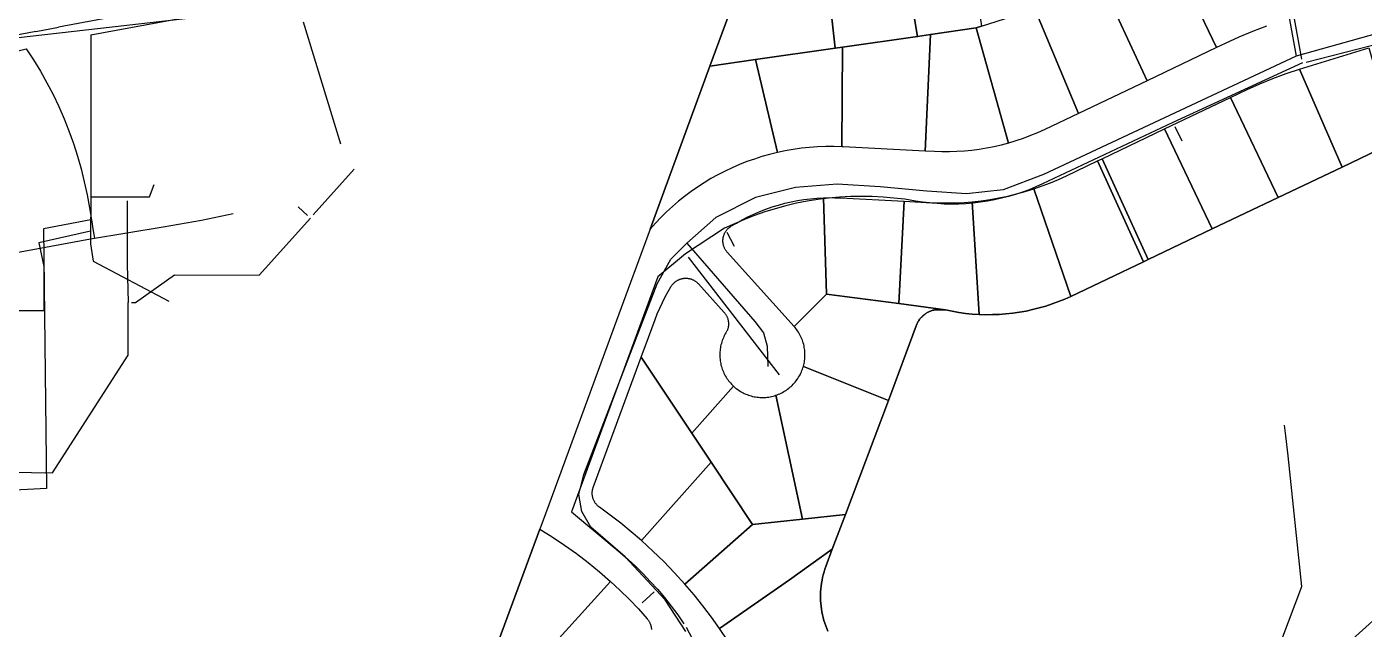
# Model space of a CAD drawing. Extents: x 1876309 to 1899261, y 443723 to 466661.
# Drawn here: x 1884044 to 1885614, y 454662 to 455369 of the extents above; entities that cross this region are included whole.
import ezdxf

# ---------------------------------------------------------------- set-up
doc = ezdxf.new("R2010")
doc.units = 0
doc.header["$MEASUREMENT"] = 0
for name, color, linetype in [('Parcels', 31, 'Continuous'), ('Roads', 7, 'Continuous'), ('Waterlines', 5, 'Continuous')]:
    doc.layers.add(name, color=color, linetype=linetype)

msp = doc.modelspace()

# ---------------------------------------------------------------- linework, layer by layer
at = {"layer": 'Parcels'}
for points in [[(1885001.3, 455345.6), (1884992.7, 455344.3), (1884974.4, 455509.6), (1885061, 455524.9), (1885089.4, 455358.2), (1885001.3, 455345.6)], [(1885104.5, 455360.4), (1885089.4, 455358.2), (1885061, 455524.9), (1885139.6, 455538.9), (1885164.5, 455370), (1885158.4, 455368.1), (1885104.5, 455360.4)], [(1884992.7, 455344.3), (1884899.4, 455330.9), (1884845.8, 455323.2), (1884910, 455498.1), (1884974.4, 455509.6), (1884992.7, 455344.3)], [(1885336.7, 455425.3), (1885393.4, 455443.4), (1885440.4, 455345.1), (1885358.7, 455306.2), (1885307.9, 455416), (1885336.7, 455425.3)], [(1885251.4, 455397.9), (1885307.9, 455416), (1885358.7, 455306.2), (1885278.3, 455267.8), (1885227, 455390.1), (1885251.4, 455397.9)], [(1885227, 455390.1), (1885278.3, 455267.8), (1885238.6, 455248.9), (1885230.3, 455245.1), (1885222, 455241.7), (1885213.5, 455238.5), (1885204.9, 455235.6), (1885196.2, 455232.9), (1885158.4, 455368.1), (1885164.5, 455370), (1885227, 455390.1)], [(1885104.5, 455360.4), (1885158.4, 455368.1), (1885196.2, 455232.9), (1885187.7, 455230.7), (1885179.2, 455228.7), (1885170.5, 455227), (1885161.8, 455225.5), (1885153.1, 455224.4), (1885144.4, 455223.5), (1885135.6, 455223), (1885126.8, 455222.7), (1885118, 455222.7), (1885109.2, 455223), (1885098.4, 455223.5), (1885104.5, 455360.4)], [(1885089.4, 455358.2), (1885104.5, 455360.4), (1885098.4, 455223.5), (1885002, 455228.6), (1885000.7, 455228.7), (1885001.3, 455345.6), (1885089.4, 455358.2)], [(1884992.7, 455344.3), (1885001.3, 455345.6), (1885000.7, 455228.7), (1884991.1, 455228.9), (1884981.6, 455228.9), (1884972.1, 455228.6), (1884962.6, 455227.9), (1884953.1, 455226.9), (1884943.6, 455225.5), (1884934.2, 455223.9), (1884924.9, 455221.9), (1884899.4, 455330.9), (1884992.7, 455344.3)], [(1885587.8, 455204.9), (1885537.7, 455319.7), (1885619.2, 455344.8), (1885650.4, 455234.7), (1885587.8, 455204.9)], [(1884775.5, 455132.1), (1884845.8, 455323.2), (1884899.4, 455330.9), (1884924.9, 455221.9), (1884915.8, 455219.7), (1884906.8, 455217.2), (1884898, 455214.3), (1884889.2, 455211.2), (1884880.5, 455207.8), (1884871.9, 455204.1), (1884863.5, 455200.1), (1884855.2, 455195.8), (1884847, 455191.3), (1884839, 455186.5), (1884831.2, 455181.4), (1884823.6, 455176.1), (1884816.1, 455170.5), (1884808.8, 455164.7), (1884801.7, 455158.6), (1884794.8, 455152.3), (1884788.2, 455145.8), (1884781.7, 455139), (1884775.5, 455132.1)], [(1885456.6, 455286.3), (1885476.2, 455295.7), (1885491.3, 455302.5), (1885506.5, 455308.8), (1885522, 455314.5), (1885537.7, 455319.7), (1885587.8, 455204.9), (1885512.5, 455169), (1885456.6, 455286.3)], [(1885379.4, 455249.6), (1885456.6, 455286.3), (1885512.5, 455169), (1885435.3, 455132.2), (1885379.4, 455249.6)], [(1885306.1, 455214.6), (1885379.4, 455249.6), (1885435.3, 455132.2), (1885360.1, 455096.3), (1885306.1, 455214.6)], [(1885226, 455179.3), (1885235.8, 455182.7), (1885245.4, 455186.4), (1885255, 455190.4), (1885264.4, 455194.7), (1885300.6, 455212), (1885354.5, 455093.7), (1885269.3, 455053.1), (1885226, 455179.3)], [(1885300.6, 455212), (1885306.1, 455214.6), (1885360.1, 455096.3), (1885354.5, 455093.7), (1885300.6, 455212)], [(1885153.6, 455164.1), (1885164.1, 455165.3), (1885174.6, 455166.8), (1885185, 455168.6), (1885195.4, 455170.8), (1885205.7, 455173.3), (1885215.9, 455176.2), (1885226, 455179.3), (1885269.3, 455053.1), (1885262.1, 455049.8), (1885254.7, 455046.9), (1885247.3, 455044.2), (1885239.8, 455041.7), (1885232.2, 455039.5), (1885224.5, 455037.6), (1885216.7, 455035.9), (1885208.9, 455034.5), (1885201.1, 455033.4), (1885193.2, 455032.5), (1885185.3, 455032), (1885177.4, 455031.7), (1885169.5, 455031.6), (1885161.6, 455031.9), (1885153.6, 455164.1)], [(1884978.9, 455168.8), (1884982.5, 455055.7), (1884944.5, 455017.9), (1884866.1, 455105), (1884865.6, 455105.5), (1884865.2, 455106), (1884864.8, 455106.6), (1884864.4, 455107.1), (1884864, 455107.7), (1884863.6, 455108.3), (1884863.3, 455108.9), (1884863, 455109.6), (1884862.7, 455110.2), (1884862.4, 455110.8), (1884862.2, 455111.5), (1884861.9, 455112.1), (1884861.7, 455112.8), (1884861.6, 455113.5), (1884861.4, 455114.2), (1884861.3, 455114.8), (1884861.2, 455115.5), (1884861.1, 455116.2), (1884861, 455116.9), (1884861, 455117.6), (1884861, 455118.3), (1884861, 455119), (1884861, 455119.7), (1884861.1, 455120.4), (1884861.2, 455121.1), (1884861.3, 455121.8), (1884861.4, 455122.5), (1884861.5, 455123.1), (1884861.7, 455123.8), (1884861.9, 455124.5), (1884862.2, 455125.1), (1884862.4, 455125.8), (1884862.7, 455126.4), (1884863, 455127.1), (1884863.3, 455127.7), (1884863.6, 455128.3), (1884864, 455128.9), (1884864.4, 455129.5), (1884864.8, 455130.1), (1884865.2, 455130.6), (1884865.6, 455131.2), (1884866.1, 455131.7), (1884866.5, 455132.2), (1884867, 455132.7), (1884867.5, 455133.2), (1884868.1, 455133.6), (1884868.6, 455134.1), (1884869.2, 455134.5), (1884869.7, 455134.9), (1884870.3, 455135.3), (1884876.9, 455139.2), (1884883.6, 455143), (1884890.4, 455146.5), (1884897.3, 455149.7), (1884904.4, 455152.7), (1884911.5, 455155.5), (1884918.7, 455158), (1884926.1, 455160.3), (1884933.5, 455162.3), (1884940.9, 455164), (1884948.4, 455165.5), (1884956, 455166.7), (1884963.6, 455167.7), (1884971.2, 455168.4), (1884978.9, 455168.8)], [(1884982.5, 455055.7), (1884978.9, 455168.8), (1884985.5, 455169), (1884992.2, 455168.9), (1884998.9, 455168.7), (1885073.9, 455164.7), (1885067.3, 455044.6), (1884982.5, 455055.7)], [(1885153.6, 455164.1), (1885161.6, 455031.9), (1885153.7, 455032.4), (1885145.8, 455033.2), (1885137.9, 455034.3), (1885130.1, 455035.6), (1885122.3, 455037.2), (1885067.3, 455044.6), (1885073.9, 455164.7), (1885106.3, 455163), (1885115.7, 455162.7), (1885125.2, 455162.7), (1885134.7, 455162.9), (1885144.2, 455163.4), (1885153.6, 455164.1)], [(1884873.3, 454947.8), (1884824.4, 454892.5), (1884764.9, 454981.6), (1884773.5, 455004.9), (1884781.3, 455026.1), (1884783.9, 455032.8), (1884786.8, 455039.4), (1884789.9, 455046), (1884793.2, 455052.4), (1884796.7, 455058.8), (1884800.4, 455065), (1884800.8, 455065.6), (1884801.2, 455066.1), (1884801.6, 455066.7), (1884802, 455067.2), (1884802.5, 455067.8), (1884803, 455068.3), (1884803.5, 455068.8), (1884804, 455069.3), (1884804.5, 455069.7), (1884805, 455070.2), (1884805.6, 455070.6), (1884806.2, 455071), (1884806.8, 455071.4), (1884807.4, 455071.7), (1884808, 455072.1), (1884808.6, 455072.4), (1884809.2, 455072.7), (1884809.9, 455073), (1884810.5, 455073.2), (1884811.2, 455073.4), (1884811.9, 455073.6), (1884812.5, 455073.8), (1884813.2, 455074), (1884813.9, 455074.1), (1884814.6, 455074.2), (1884815.3, 455074.3), (1884816, 455074.4), (1884816.7, 455074.4), (1884817.4, 455074.4), (1884818.1, 455074.4), (1884818.8, 455074.4), (1884819.5, 455074.3), (1884820.2, 455074.2), (1884820.9, 455074.1), (1884821.5, 455074), (1884822.2, 455073.8), (1884822.9, 455073.7), (1884823.6, 455073.5), (1884824.2, 455073.2), (1884824.9, 455073), (1884825.5, 455072.7), (1884826.2, 455072.4), (1884826.8, 455072.1), (1884827.4, 455071.7), (1884828, 455071.4), (1884828.6, 455071), (1884829.2, 455070.6), (1884829.7, 455070.2), (1884830.3, 455069.7), (1884830.8, 455069.3), (1884831.3, 455068.8), (1884831.8, 455068.3), (1884832.3, 455067.8), (1884862.4, 455034.3), (1884862.9, 455033.8), (1884863.3, 455033.3), (1884863.7, 455032.7), (1884864.1, 455032.1), (1884864.5, 455031.6), (1884864.9, 455031), (1884865.2, 455030.4), (1884865.5, 455029.7), (1884865.8, 455029.1), (1884866.1, 455028.5), (1884866.3, 455027.8), (1884866.6, 455027.2), (1884866.8, 455026.5), (1884866.9, 455025.9), (1884867.1, 455025.2), (1884867.2, 455024.5), (1884867.3, 455023.8), (1884867.4, 455023.1), (1884867.5, 455022.4), (1884867.5, 455021.7), (1884867.6, 455021.1), (1884867.5, 455020.4), (1884867.5, 455019.7), (1884867.5, 455019), (1884867.4, 455018.3), (1884867.3, 455017.6), (1884867.1, 455016.9), (1884867, 455016.3), (1884866.8, 455015.6), (1884866.6, 455014.9), (1884866.4, 455014.3), (1884866.2, 455013.6), (1884865.9, 455013), (1884865.6, 455012.3), (1884865.3, 455011.7), (1884865, 455011.1), (1884864.6, 455010.5), (1884863.8, 455009), (1884862.9, 455007.5), (1884862.2, 455006), (1884861.5, 455004.4), (1884860.8, 455002.9), (1884860.2, 455001.2), (1884859.7, 454999.6), (1884859.2, 454998), (1884858.7, 454996.3), (1884858.3, 454994.6), (1884858, 454993), (1884857.8, 454991.3), (1884857.6, 454989.6), (1884857.4, 454987.9), (1884857.3, 454986.1), (1884857.3, 454984.4), (1884857.3, 454982.7), (1884857.4, 454981), (1884857.6, 454979.3), (1884857.8, 454977.6), (1884858, 454975.9), (1884858.4, 454974.2), (1884858.7, 454972.5), (1884859.2, 454970.9), (1884859.7, 454969.2), (1884860.2, 454967.6), (1884860.8, 454966), (1884861.5, 454964.4), (1884862.2, 454962.9), (1884863, 454961.3), (1884863.8, 454959.8), (1884864.7, 454958.4), (1884865.6, 454956.9), (1884866.6, 454955.5), (1884867.6, 454954.1), (1884868.6, 454952.8), (1884869.7, 454951.5), (1884870.9, 454950.2), (1884872.1, 454949), (1884873.3, 454947.8)], [(1884955.4, 454970.9), (1884955.9, 454972.6), (1884956.3, 454974.3), (1884956.6, 454976), (1884956.8, 454977.7), (1884957, 454979.4), (1884957.2, 454981.2), (1884957.3, 454982.9), (1884957.3, 454984.6), (1884957.3, 454986.4), (1884957.2, 454988.1), (1884957, 454989.8), (1884956.8, 454991.6), (1884956.5, 454993.3), (1884956.2, 454995), (1884955.8, 454996.7), (1884955.3, 454998.4), (1884954.8, 455000), (1884954.3, 455001.7), (1884953.6, 455003.3), (1884952.9, 455004.9), (1884952.2, 455006.4), (1884951.4, 455008), (1884950.6, 455009.5), (1884949.7, 455011), (1884948.7, 455012.5), (1884947.7, 455013.9), (1884946.7, 455015.3), (1884945.6, 455016.6), (1884944.5, 455017.9), (1884982.5, 455055.7), (1885067.3, 455044.6), (1885122.3, 455037.2), (1885110.5, 455037.5), (1885109.5, 455037.3), (1885108.5, 455037.1), (1885107.5, 455036.8), (1885106.5, 455036.5), (1885105.5, 455036.2), (1885104.6, 455035.8), (1885103.6, 455035.4), (1885102.7, 455035), (1885101.7, 455034.5), (1885100.8, 455034), (1885099.9, 455033.4), (1885099, 455032.9), (1885098.2, 455032.3), (1885097.4, 455031.7), (1885096.6, 455031), (1885095.8, 455030.3), (1885095, 455029.6), (1885094.3, 455028.9), (1885093.6, 455028.2), (1885092.9, 455027.4), (1885092.2, 455026.6), (1885091.6, 455025.8), (1885091, 455024.9), (1885090.4, 455024), (1885089.9, 455023.2), (1885089.4, 455022.2), (1885088.9, 455021.3), (1885088.4, 455020.4), (1885088, 455019.4), (1885087.6, 455018.5), (1885055.2, 454931), (1884955.4, 454970.9)], [(1884847.1, 454858.5), (1884765.5, 454766.5), (1884753.5, 454776.8), (1884741.3, 454786.8), (1884728.8, 454796.5), (1884716.1, 454805.8), (1884715.5, 454806.2), (1884715, 454806.6), (1884714.4, 454807.1), (1884713.9, 454807.5), (1884713.4, 454808), (1884713, 454808.5), (1884712.5, 454809), (1884712.1, 454809.5), (1884711.6, 454810.1), (1884711.2, 454810.6), (1884710.8, 454811.2), (1884710.5, 454811.8), (1884710.1, 454812.4), (1884709.8, 454813), (1884709.5, 454813.6), (1884709.2, 454814.2), (1884709, 454814.9), (1884708.7, 454815.5), (1884708.5, 454816.2), (1884708.3, 454816.8), (1884708.2, 454817.5), (1884708, 454818.2), (1884707.9, 454818.9), (1884707.8, 454819.5), (1884707.7, 454820.2), (1884707.7, 454820.9), (1884707.6, 454821.6), (1884707.6, 454822.3), (1884707.6, 454823), (1884707.7, 454823.7), (1884707.7, 454824.3), (1884707.8, 454825), (1884707.9, 454825.7), (1884708.1, 454826.4), (1884708.2, 454827), (1884708.4, 454827.7), (1884708.6, 454828.4), (1884708.9, 454829), (1884764.9, 454981.6), (1884824.4, 454892.5), (1884847.1, 454858.5)], [(1885004.7, 454797), (1884954.5, 454791.6), (1884923.1, 454937), (1884924.7, 454937.6), (1884926.3, 454938.2), (1884927.9, 454938.9), (1884929.5, 454939.7), (1884931.1, 454940.5), (1884932.6, 454941.3), (1884934.1, 454942.2), (1884935.5, 454943.2), (1884936.9, 454944.2), (1884938.3, 454945.3), (1884939.7, 454946.4), (1884941, 454947.5), (1884942.2, 454948.7), (1884943.5, 454949.9), (1884944.7, 454951.2), (1884945.8, 454952.5), (1884946.9, 454953.9), (1884947.9, 454955.3), (1884948.9, 454956.7), (1884949.8, 454958.2), (1884950.7, 454959.7), (1884951.6, 454961.2), (1884952.4, 454962.8), (1884953.1, 454964.4), (1884953.8, 454966), (1884954.4, 454967.6), (1884954.9, 454969.2), (1884955.4, 454970.9), (1885055.2, 454931), (1885004.7, 454797)], [(1884873.3, 454947.8), (1884874.6, 454946.6), (1884875.9, 454945.5), (1884877.3, 454944.5), (1884878.7, 454943.5), (1884880.1, 454942.5), (1884881.6, 454941.6), (1884883.1, 454940.7), (1884884.6, 454939.9), (1884886.1, 454939.2), (1884887.7, 454938.5), (1884889.3, 454937.8), (1884890.9, 454937.2), (1884892.6, 454936.7), (1884894.2, 454936.2), (1884895.9, 454935.8), (1884897.6, 454935.4), (1884899.3, 454935.1), (1884901, 454934.9), (1884902.7, 454934.7), (1884904.4, 454934.6), (1884906.1, 454934.5), (1884907.9, 454934.5), (1884909.6, 454934.5), (1884911.3, 454934.6), (1884913, 454934.8), (1884914.7, 454935), (1884916.4, 454935.3), (1884918.1, 454935.6), (1884919.8, 454936), (1884921.4, 454936.5), (1884923.1, 454937), (1884954.5, 454791.6), (1884895.9, 454785.3), (1884847.1, 454858.5), (1884824.4, 454892.5), (1884873.3, 454947.8)], [(1884816.4, 454715.4), (1884804.3, 454728.8), (1884791.7, 454741.8), (1884778.8, 454754.3), (1884765.5, 454766.5), (1884847.1, 454858.5), (1884895.9, 454785.3), (1884816.4, 454715.4)], [(1884857.1, 454663.4), (1884847.5, 454676.8), (1884837.5, 454690), (1884827.1, 454702.8), (1884816.4, 454715.4), (1884895.9, 454785.3), (1884954.5, 454791.6), (1885004.7, 454797), (1884989.4, 454756.3), (1884939.2, 454720.4), (1884857.1, 454663.4)], [(1884728.9, 454718.7), (1884638.6, 454618.6), (1884598.2, 454649.7), (1884646, 454779.8), (1884660.7, 454770.8), (1884675, 454761.3), (1884689, 454751.3), (1884702.7, 454740.9), (1884716, 454730), (1884728.9, 454718.7)]]:
    msp.add_lwpolyline(points, close=True, dxfattribs=at)
for points in [[(1884034.2, 455356.7), (1884192.2, 455374.9), (1884434.1, 455402.9), (1884910, 455498.1), (1884845.8, 455323.2), (1884775.5, 455132.1), (1884736.1, 455024.9), (1884656.5, 454808.4), (1884646, 454779.8), (1884598.2, 454649.7), (1884568.2, 454568.1), (1884538.2, 454486.4), (1884511.1, 454412.8), (1884467, 454292.7), (1884435.7, 454207.7), (1884350, 454243.8), (1884265.5, 454279.3), (1883620.2, 454551.1)], [(1885499.1, 455370), (1885482.7, 455363.9), (1885466.5, 455357.1), (1885450.5, 455349.9), (1885440.4, 455345.1), (1885393.4, 455443.4)], [(1884984.3, 454660.1), (1884983, 454663.3), (1884981.7, 454666.4), (1884980.6, 454669.6), (1884979.6, 454672.9), (1884978.7, 454676.1), (1884977.9, 454679.4), (1884977.2, 454682.8), (1884976.6, 454686.1), (1884976.2, 454689.5), (1884975.9, 454692.9), (1884975.6, 454696.2), (1884975.5, 454699.6), (1884975.5, 454703), (1884975.7, 454706.4), (1884975.9, 454709.8), (1884976.2, 454713.2), (1884976.7, 454716.5), (1884977.3, 454719.9), (1884978, 454723.2), (1884978.8, 454726.5), (1884979.7, 454729.8), (1884980.7, 454733), (1884981.9, 454736.2), (1884989.4, 454756.3), (1885004.7, 454797), (1885004.7, 454797), (1885055.2, 454931), (1885087.6, 455018.5), (1885088, 455019.4), (1885088.4, 455020.4), (1885088.9, 455021.3), (1885089.4, 455022.2), (1885089.9, 455023.2), (1885090.4, 455024), (1885091, 455024.9), (1885091.6, 455025.8), (1885092.2, 455026.6), (1885092.9, 455027.4), (1885093.6, 455028.2), (1885094.3, 455028.9), (1885095, 455029.6), (1885095.8, 455030.3), (1885096.6, 455031), (1885097.4, 455031.7), (1885098.2, 455032.3), (1885099, 455032.9), (1885099.9, 455033.4), (1885100.8, 455034), (1885101.7, 455034.5), (1885102.7, 455035), (1885103.6, 455035.4), (1885104.6, 455035.8), (1885105.5, 455036.2), (1885106.5, 455036.5), (1885107.5, 455036.8), (1885108.5, 455037.1), (1885109.5, 455037.3), (1885110.5, 455037.5), (1885122.3, 455037.2), (1885130.1, 455035.6), (1885137.9, 455034.3), (1885145.8, 455033.2), (1885153.7, 455032.4), (1885161.6, 455031.9), (1885169.5, 455031.6), (1885177.4, 455031.7), (1885185.3, 455032), (1885193.2, 455032.5), (1885201.1, 455033.4), (1885208.9, 455034.5), (1885216.7, 455035.9), (1885224.5, 455037.6), (1885232.2, 455039.5), (1885239.8, 455041.7), (1885247.3, 455044.2), (1885254.7, 455046.9), (1885262.1, 455049.8), (1885269.3, 455053.1), (1885354.5, 455093.7), (1885360.1, 455096.3), (1885435.3, 455132.2), (1885512.5, 455169), (1885587.8, 455204.9), (1885650.4, 455234.7)], [(1884866.7, 454649), (1884857.1, 454663.4), (1884857.1, 454663.4), (1884939.2, 454720.4), (1884989.4, 454756.3), (1884981.9, 454736.2), (1884980.7, 454733), (1884979.7, 454729.8), (1884978.8, 454726.5), (1884978, 454723.2), (1884977.3, 454719.9), (1884976.7, 454716.5), (1884976.2, 454713.2), (1884975.9, 454709.8), (1884975.7, 454706.4), (1884975.5, 454703), (1884975.5, 454699.6), (1884975.6, 454696.2), (1884975.9, 454692.9), (1884976.2, 454689.5), (1884976.6, 454686.1), (1884977.2, 454682.8), (1884977.9, 454679.4), (1884978.7, 454676.1), (1884979.6, 454672.9), (1884980.6, 454669.6), (1884981.7, 454666.4), (1884983, 454663.3), (1884984.3, 454660.1)], [(1885711.9, 454751.6), (1885531.6, 454589)], [(1884638.6, 454618.6), (1884728.9, 454718.7), (1884740.2, 454708.3), (1884751.2, 454697.5), (1884761.8, 454686.3), (1884772.1, 454674.9), (1884772.6, 454674.3), (1884773, 454673.8), (1884773.4, 454673.2), (1884773.8, 454672.7), (1884774.2, 454672.1), (1884774.5, 454671.5), (1884774.9, 454670.8), (1884775.2, 454670.2), (1884775.4, 454669.6), (1884775.7, 454668.9), (1884775.9, 454668.3), (1884776.2, 454667.6), (1884776.4, 454667), (1884776.5, 454666.3), (1884776.7, 454665.6), (1884776.8, 454664.9), (1884776.9, 454664.2), (1884777, 454663.5), (1884777, 454662.8), (1884777.1, 454662.1)]]:
    msp.add_lwpolyline(points, dxfattribs=at)
at = {"layer": 'Roads'}
for p in [(1885481.8, 455618.1), (1885814.4, 455414)]:
    msp.add_line(p, (1885533.8, 455334.8), dxfattribs=at)
for points in [[(1885533.8, 455334.8), (1885237.1, 455196.1), (1885189.8, 455178.2), (1885146.7, 455173.3), (1885100.2, 455176.6), (1885045.7, 455181.5), (1884995.2, 455184.7), (1884946.3, 455180.7), (1884899.1, 455169.3), (1884852.7, 455145.6), (1884818.6, 455115.4)], [(1884817.5, 454659.8), (1884793.1, 454697), (1884746.2, 454747.3), (1884706, 454782.4), (1884695.3, 454800.6), (1884691.9, 454820.7), (1884697.8, 454844.1), (1884783.8, 455068), (1884799.9, 455096.9), (1884818.6, 455115.4)], [(1884818.6, 455115.4), (1884898.3, 455023.5), (1884908.5, 455010.4), (1884912.9, 454994.7), (1884913.9, 454970.8)]]:
    msp.add_lwpolyline(points, dxfattribs=at)
at = {"layer": 'Waterlines', "color": 5}
for points in [[(1885498, 455562), (1885540.2, 455331.6)], [(1884368.3, 455375.1), (1884412.2, 455232.1)], [(1885545.5, 455328.1), (1885698, 455367)], [(1885541, 455327), (1885389, 455257)], [(1885389, 455257), (1885236, 455185), (1885228.3, 455181.5), (1885220.4, 455178.3), (1885212.5, 455175.4), (1885204.4, 455172.7), (1885196.3, 455170.3), (1885188.1, 455168.2), (1885179.8, 455166.3), (1885171.4, 455164.8), (1885163, 455163.5), (1885154.6, 455162.5), (1885146.2, 455161.8), (1885137.7, 455161.4), (1885129.2, 455161.3), (1885120.7, 455161.4), (1885112.3, 455161.9), (1885103.8, 455162.7), (1885095.4, 455163.7), (1885087, 455165), (1885074.4, 455167), (1885061.7, 455168.5), (1885049, 455169.6), (1885036.2, 455170.3), (1885023.4, 455170.5), (1885010.6, 455170.2), (1884997.9, 455169.5), (1884985.1, 455168.4), (1884972.5, 455166.8), (1884959.8, 455164.8), (1884947.3, 455162.3), (1884934.9, 455159.4), (1884922.5, 455156), (1884910.3, 455152.3), (1884898.2, 455148.1), (1884886.3, 455143.5), (1884874.6, 455138.4), (1884863, 455133)], [(1885391.2, 455252.6), (1885399.6, 455235.8)], [(1884380.3, 455148.6), (1884428.1, 455202.4)], [(1884162, 455165.2), (1884162, 455091)], [(1884362.6, 455158), (1884373.4, 455148.2)], [(1884167.1, 455046), (1884171.7, 455046), (1884217.5, 455078.3), (1884316.7, 455078), (1884377, 455145)], [(1884863, 455133), (1884817, 455103)], [(1884865.4, 455128.6), (1884874.3, 455112.2)], [(1884817, 455103), (1884784.8, 455076.1), (1884683.4, 454800.1)], [(1884162, 455091), (1884163, 455046)], [(1884820.1, 455099.1), (1884927, 454961)], [(1884024.9, 454846.7), (1884074, 454846), (1884163, 454984), (1884163, 455046)], [(1885521.7, 454889.3), (1885520, 454902)], [(1885524.3, 454865.8), (1885521.7, 454889.3)], [(1885544.4, 454571), (1885502.5, 454612.2), (1885540.4, 454712.8), (1885524.3, 454865.8)], [(1884683.4, 454800.1), (1884740.3, 454752.4), (1884749.6, 454744.3), (1884758.6, 454736), (1884767.3, 454727.4), (1884775.8, 454718.6), (1884784.1, 454709.5)], [(1884784.1, 454709.5), (1884792.3, 454699.7), (1884800.3, 454689.7), (1884807.9, 454679.5), (1884815.2, 454669)], [(1884766.3, 454693.5), (1884780.5, 454706.3)], [(1884817.8, 454665), (1884954.6, 454405.6), (1884957.4, 454400.6), (1884960.3, 454395.7), (1884963.4, 454390.8), (1884966.6, 454386.2), (1884970.1, 454381.6), (1884973.6, 454377.1), (1884977.4, 454372.8), (1884981.2, 454368.6), (1884985.2, 454364.5), (1884989.4, 454360.6)]]:
    msp.add_lwpolyline(points, dxfattribs=at)
at = {"layer": 'Waterlines', "color": 1}
for points in [[(1884255.4, 455402), (1884081.3, 455368.9)], [(1884054.7, 455363.9), (1884081.3, 455368.9)], [(1884054.7, 455363.9), (1883929, 455340)], [(1883934.6, 455316.3), (1884043.4, 455343.7), (1884052, 455330.6), (1884060, 455317.3), (1884067.6, 455303.8), (1884074.8, 455290), (1884081.5, 455275.9), (1884087.7, 455261.6), (1884093.5, 455247.2), (1884098.7, 455232.5), (1884103.5, 455217.7), (1884107.7, 455202.7), (1884111.5, 455187.6), (1884114.7, 455172.4), (1884117.5, 455157.1), (1884120, 455143)], [(1884118.9, 455120.5), (1884204, 455134.9), (1884249.1, 455142.7), (1884286.1, 455150.2)], [(1884120, 455143), (1884122.1, 455130.2)], [(1884118.9, 455120.4), (1884015, 455101), (1883826.8, 455065.2)], [(1884122.1, 455130.2), (1884123.5, 455121.3)]]:
    msp.add_lwpolyline(points, dxfattribs=at)
at = {"layer": 'Waterlines', "color": 3}
for points in [[(1884119, 455360), (1884355.1, 455403.7)], [(1884119, 455360), (1884119, 455178)], [(1884188, 455170), (1884193.7, 455184.2)], [(1884119, 455178), (1884118.9, 455114.8)], [(1884119, 455170), (1884162, 455170)], [(1884162, 455170), (1884188, 455170)], [(1884119, 455142.8), (1884063.6, 455132.2), (1884067, 454827.7), (1883969.2, 454822.6), (1884030.8, 454347.3), (1883905.9, 454185.2), (1883898.7, 454182)], [(1884118.9, 455129.5), (1884058, 455116), (1884064, 455088), (1884064, 455036)], [(1884118.9, 455114.8), (1884121.8, 455094.3), (1884210.8, 455047.5)], [(1884064, 455036), (1883988, 455036), (1883937, 455036), (1883937, 455058)]]:
    msp.add_lwpolyline(points, dxfattribs=at)

doc.saveas('drawing.dxf')
